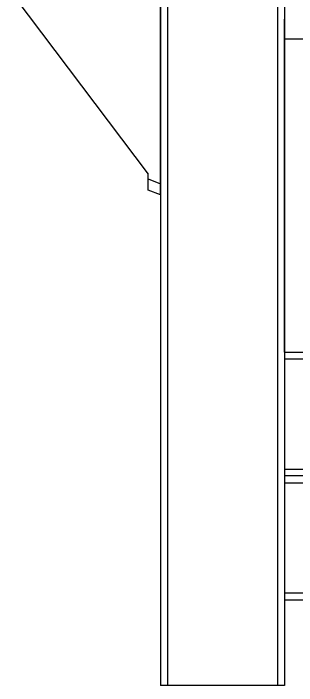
# Model space of a CAD drawing. Extents: x 921423 to 1291758, y 534425 to 1049953.
# Drawn here: x 1128479 to 1128947, y 852534 to 853646 of the extents above; entities that cross this region are included whole.
import ezdxf

# ---------------------------------------------------------------- set-up
doc = ezdxf.new("R2010")
doc.units = 0
doc.header["$LTSCALE"] = 1000
doc.header["$MEASUREMENT"] = 0

msp = doc.modelspace()

# ---------------------------------------------------------------- linework, layer by layer
at = {"color": 7, "linetype": 'Continuous'}
for p, q in [((1128722.3, 855569.5), (1128722.3, 852534.3)), ((1128733.7, 855569.5), (1128733.7, 852534.3)), ((1128915.8, 855569.5), (1128915.8, 852534.3)), ((1128927.2, 855569.5), (1128927.2, 852534.3))]:
    msp.add_line(p, q, dxfattribs=at)
at = {"color": 0, "linetype": 'Continuous'}
for p, q in [((1128722.1, 853345.9), (1128722.1, 853766.4)), ((1128478.8, 853675.2), (1128701.7, 853379.6)), ((1128701.7, 853353.3), (1128701.7, 853379.6)), ((1128701.7, 853371.9), (1128722.1, 853364.1)), ((1128722.1, 853345.9), (1128701.7, 853353.3)), ((1128927.2, 853085.8), (1132973.8, 853085.8)), ((1128927.2, 853074.4), (1132973.8, 853074.4)), ((1128927.2, 852892.3), (1132973.8, 852892.3)), ((1132973.8, 852880.9), (1128927.2, 852880.9)), ((1132973.8, 852880.9), (1128927.2, 852880.9)), ((1128927.2, 852869.5), (1132973.8, 852869.5)), ((1128927.2, 852687.4), (1132973.8, 852687.4)), ((1128927.2, 852676), (1132973.8, 852676)), ((1128927.2, 852534.3), (1128722.3, 852534.3))]:
    msp.add_line(p, q, dxfattribs=at)
at = {"color": 0}
for p, q in [((1128927, 853636.2), (1128927, 853085.8)), ((1128927, 853603.7), (1128959.6, 853603.7))]:
    msp.add_line(p, q, dxfattribs=at)

doc.saveas('drawing.dxf')
